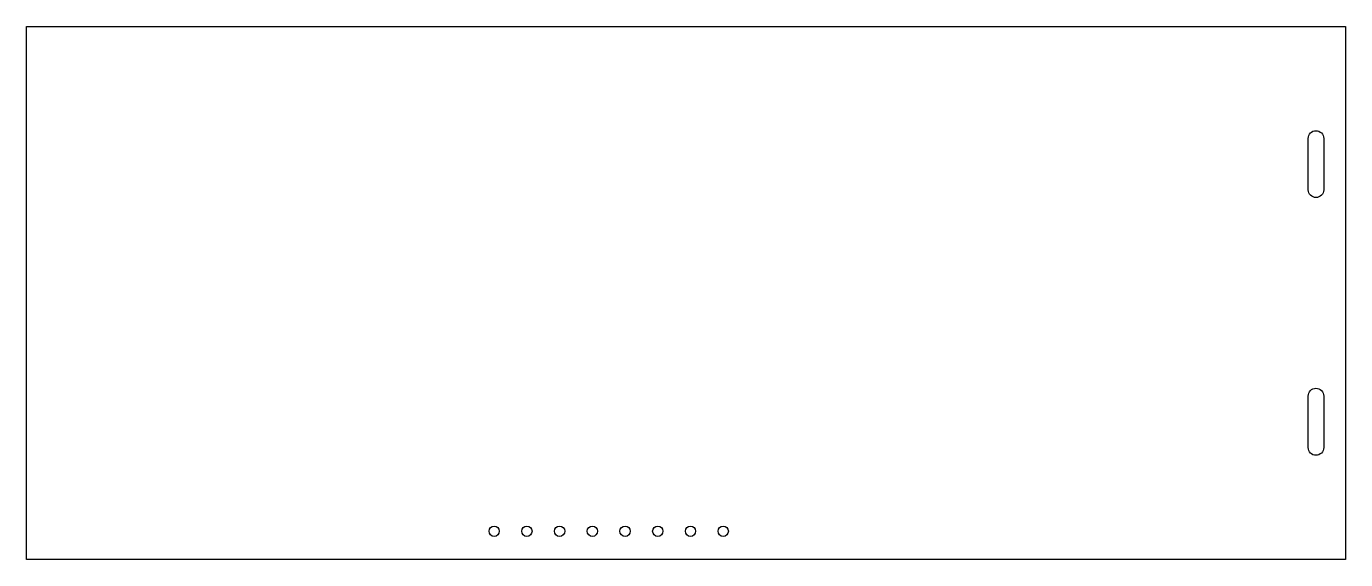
# Model space of a CAD drawing. Extents: x 0 to 51.2, y 0 to 20.7.
import ezdxf

# ---------------------------------------------------------------- set-up
doc = ezdxf.new("R2010")
doc.units = 0
doc.layers.get('0').update_dxf_attribs({"linetype": 'continuous'})

# ---------------------------------------------------------------- blocks, each defined once
blk = doc.blocks.new('SKETCH')
at = {"color": 7}
blk.add_lwpolyline([(0, 20.7), (51.2, 20.7), (51.2, 0), (0, 0)], close=True, dxfattribs=at)
for points in [[(49.75, 14.35), (49.75, 16.35, -1), (50.35, 16.35), (50.35, 14.35, -0.978245)], [(49.75, 4.35), (49.75, 6.35, -1), (50.35, 6.35), (50.35, 4.35, -1)]]:
    blk.add_lwpolyline(points, format="xyb", close=True, dxfattribs=at)
blk = doc.blocks.new('SKETCH001')
at = {"color": 0}
for centre in [(18.155, 1.1), (19.425, 1.1), (20.695, 1.1), (21.965, 1.1), (23.235, 1.1), (24.505, 1.1), (25.775, 1.1), (27.045, 1.1)]:
    blk.add_circle(centre, 0.2, dxfattribs=at)

msp = doc.modelspace()

# ---------------------------------------------------------------- block references
for name in ['SKETCH', 'SKETCH001']:
    msp.add_blockref(name, (0, 0))

doc.saveas('drawing.dxf')
